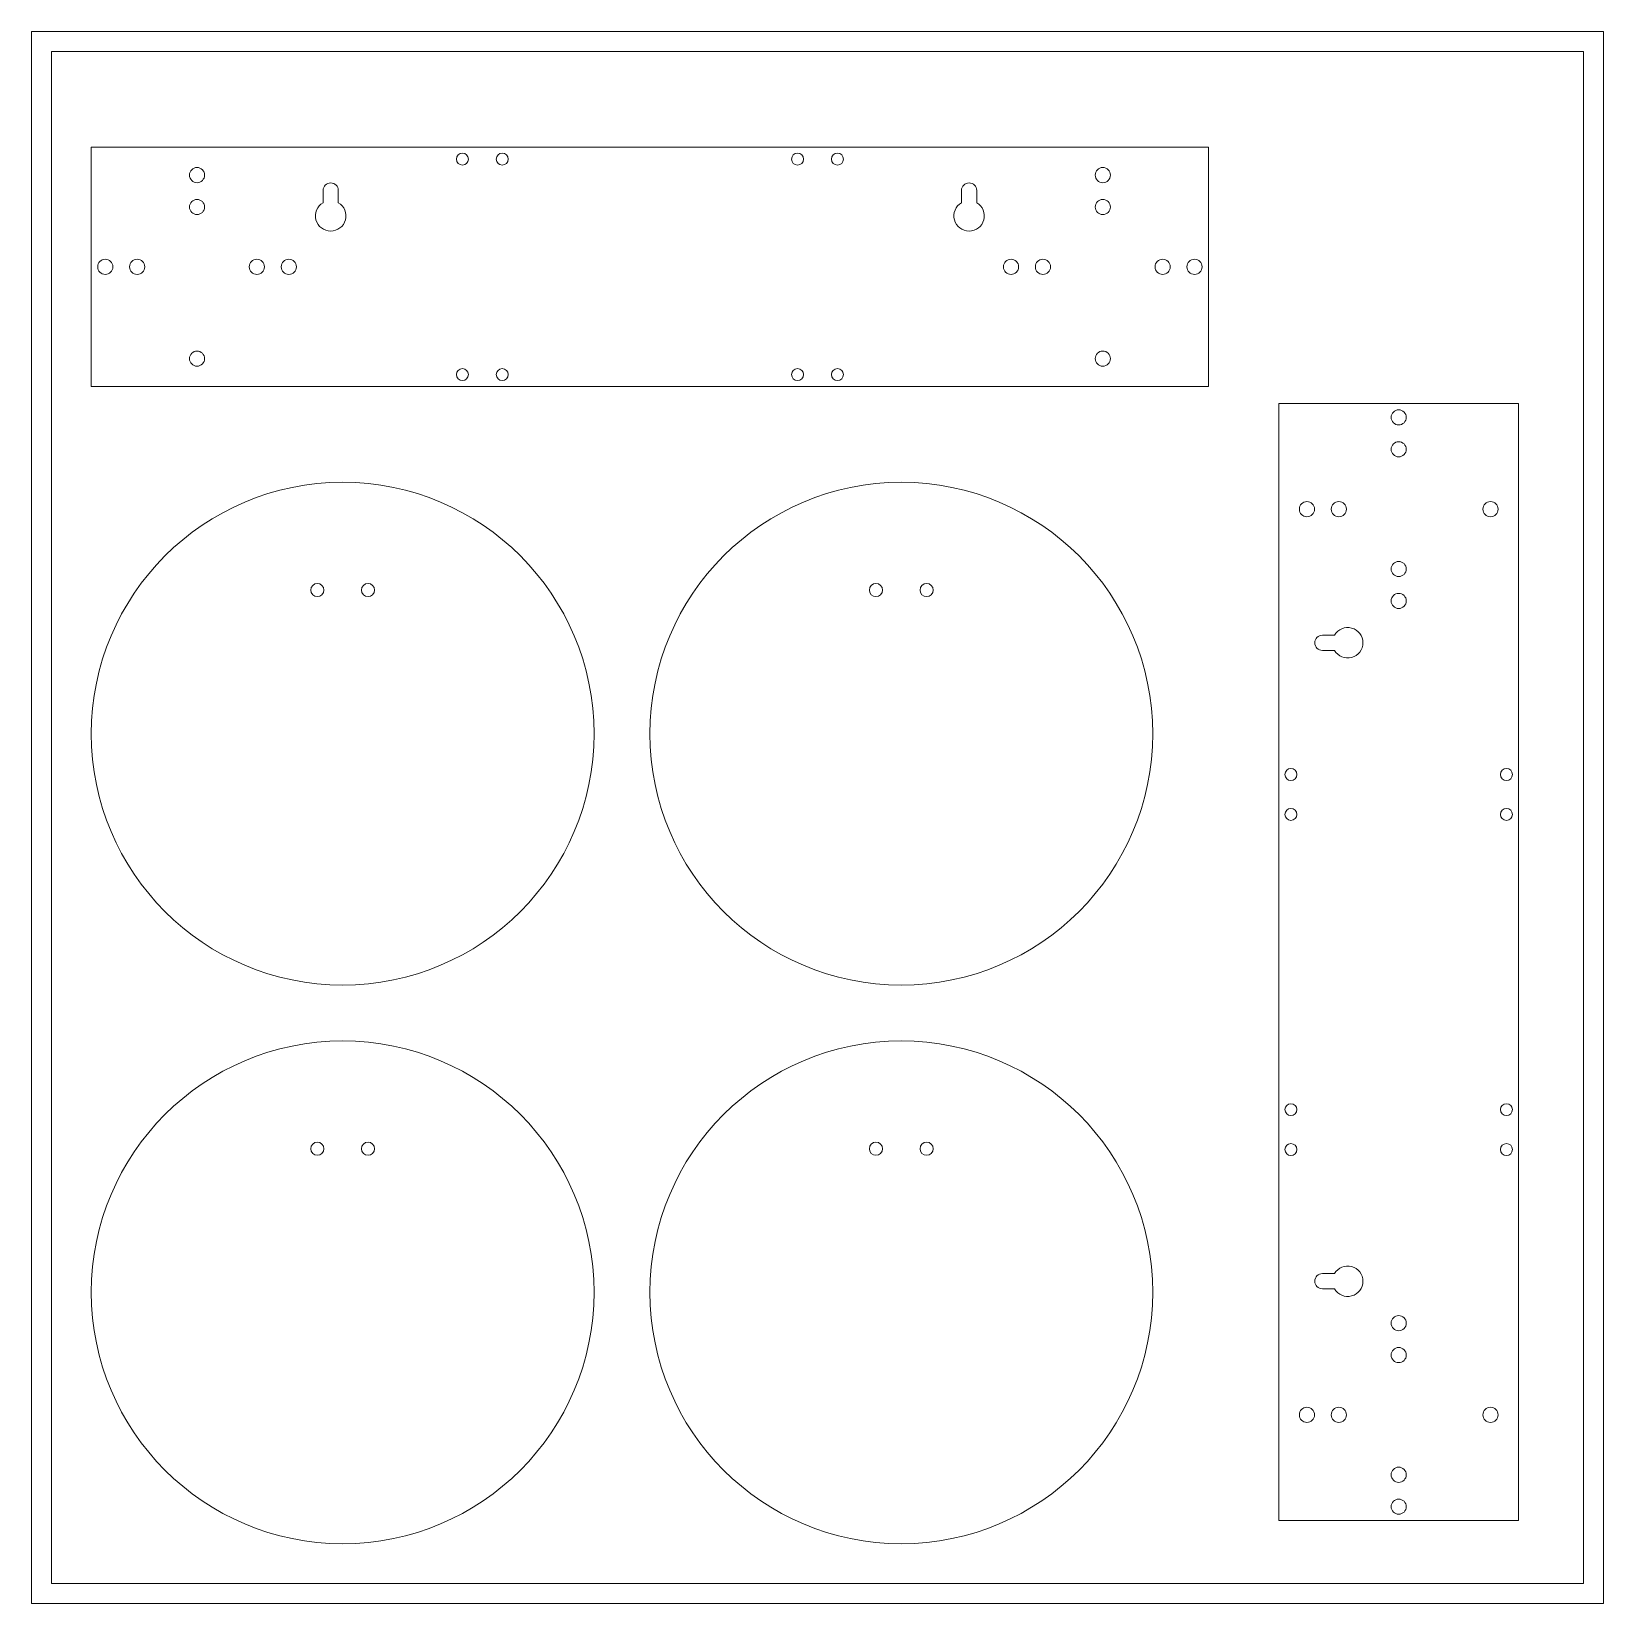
# Model space of a CAD drawing. Header units: millimetres. Extents: x -5 to 389, y -5 to 389.
import ezdxf

# ---------------------------------------------------------------- set-up
doc = ezdxf.new("R2010")
doc.units = ezdxf.units.MM
doc.header["$MEASUREMENT"] = 0
doc.layers.get('0').update_dxf_attribs({"color": 30, "lineweight": 0, "true_color": 0xf6921e})
doc.layers.add('Cutting lines', color=5, linetype='Continuous', lineweight=0)

msp = doc.modelspace()

# ---------------------------------------------------------------- linework, layer by layer
at = {"color": 30, "lineweight": 0, "true_color": 0xf6921e}
for points in [[(-5, -5), (389, -5), (389, 389), (-5, 389)], [(0, 0), (384, 0), (384, 384), (0, 384)]]:
    msp.add_lwpolyline(points, close=True, dxfattribs=at)
at = {"layer": 'Cutting lines', "linetype": 'Continuous'}
for points in [[(290, 360), (10, 360), (10, 300), (290, 300)], [(367.66, 15.78), (367.66, 295.78), (307.66, 295.78), (307.66, 15.78)]]:
    msp.add_lwpolyline(points, close=True, dxfattribs=at)
for points in [[(68.09, 346.08), (68.09, 349.13, -1), (71.91, 349.13), (71.91, 346.08, -3.732051)], [(228.09, 346.08), (228.09, 349.13, -1), (231.91, 349.13), (231.91, 346.08, -3.732051)], [(321.58, 233.88), (318.53, 233.88, -1), (318.53, 237.69), (321.58, 237.69, -3.732051)], [(321.58, 73.88), (318.53, 73.88, -1), (318.53, 77.69), (321.58, 77.69, -3.732051)]]:
    msp.add_lwpolyline(points, format="xyb", close=True, dxfattribs=at)
for centre, radius in [((36.5, 353), 1.9), ((103, 357), 1.5), ((113, 357), 1.5), ((187, 357), 1.5), ((197, 357), 1.5), ((263.5, 353), 1.9), ((36.5, 345), 1.9), ((263.5, 345), 1.9), ((13.5, 330), 1.9), ((21.5, 330), 1.9), ((51.5, 330), 1.9), ((59.5, 330), 1.9), ((240.5, 330), 1.9), ((248.5, 330), 1.9), ((278.5, 330), 1.9), ((286.5, 330), 1.9), ((36.5, 307), 1.9), ((263.5, 307), 1.9), ((103, 303), 1.5), ((113, 303), 1.5), ((187, 303), 1.5), ((197, 303), 1.5), ((337.66, 292.28), 1.9), ((337.66, 284.28), 1.9), ((73, 213), 63), ((213, 213), 63), ((314.66, 269.28), 1.9), ((322.66, 269.28), 1.9), ((360.66, 269.28), 1.9), ((337.66, 254.28), 1.9), ((66.65, 249), 1.65), ((79.35, 249), 1.65), ((206.65, 249), 1.65), ((219.35, 249), 1.65), ((337.66, 246.28), 1.9), ((310.66, 202.78), 1.5), ((364.66, 202.78), 1.5), ((310.66, 192.78), 1.5), ((364.66, 192.78), 1.5), ((73, 73), 63), ((213, 73), 63), ((310.66, 118.78), 1.5), ((364.66, 118.78), 1.5), ((66.65, 109), 1.65), ((79.35, 109), 1.65), ((206.65, 109), 1.65), ((219.35, 109), 1.65), ((310.66, 108.78), 1.5), ((364.66, 108.78), 1.5), ((337.66, 65.28), 1.9), ((337.66, 57.28), 1.9), ((314.66, 42.28), 1.9), ((322.66, 42.28), 1.9), ((360.66, 42.28), 1.9), ((337.66, 27.28), 1.9), ((337.66, 19.28), 1.9)]:
    msp.add_circle(centre, radius, dxfattribs=at)

doc.saveas('drawing.dxf')
